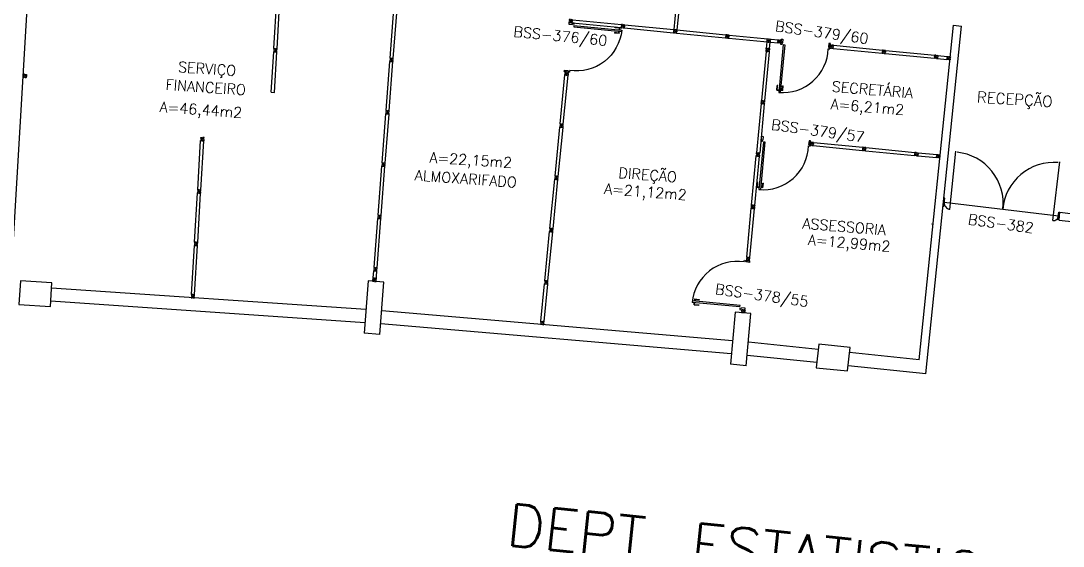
# Model space of a CAD drawing. Extents: x -152 to 150, y 325 to 437.
# Drawn here: x 25.26 to 45.13, y 406.67 to 416.68 of the extents above; entities that cross this region are included whole.
import ezdxf
from ezdxf.enums import TextEntityAlignment as Align

# ---------------------------------------------------------------- set-up
doc = ezdxf.new("R2010")
doc.units = 0
doc.header["$LTSCALE"] = 0.01
doc.header["$MEASUREMENT"] = 0
doc.header["$PDMODE"] = 98
doc.layers.get('0').update_dxf_attribs({"linetype": 'CONTINUOUS'})
doc.layers.get('DEFPOINTS').update_dxf_attribs({"linetype": 'CONTINUOUS'})
for name, color, linetype in [('ALV', 2, 'CONTINUOUS'), ('AREA', 2, 'CONTINUOUS'), ('DIV', 2, 'CONTINUOUS'), ('ESTR', 3, 'CONTINUOUS'), ('JANELA', 1, 'CONTINUOUS'), ('PISO', 1, 'CONTINUOUS'), ('TEXTO', 2, 'CONTINUOUS'), ('TEXTO-CENTRO-CUSTO', 2, 'CONTINUOUS'), ('TEXTO-ENDEREÇO', 2, 'CONTINUOUS'), ('USO', 2, 'CONTINUOUS')]:
    doc.layers.add(name, color=color, linetype=linetype)
doc.styles.add('1', font='romans.shx')
doc.styles.add('LEGENDA', font='romans.shx', dxfattribs={"height": 0.2})
doc.styles.add('UNB-100', font='simplex.shx', dxfattribs={"height": 3})
doc.styles.add('UNB-100-1', font='simplex.shx', dxfattribs={"height": 0.2})
doc.dimstyles.new('1-600', dxfattribs={"dimtxt": 1.1, "dimasz": 2.5, "dimexe": 2, "dimexo": 4, "dimgap": 0.2, "dimtad": 1, "dimdec": 0, "dimzin": 4, "dimdsep": 46, "dimlunit": 6, "dimtxsty": '1', "dimblk1": 'NONE', "dimblk2": 'NONE', "dimsah": 1, "dimcen": 0, "dimclrd": 2, "dimclre": 2, "dimclrt": 2, "dimadec": 0, "dimazin": 0, "dimtfac": 1, "dimtdec": 0, "dimtmove": 2, "dimatfit": 3, "dimldrblk": 'NONE', "dimfxl": 0, "dimtolj": 1, "dimtzin": 0, "dimarcsym": 0})

# ---------------------------------------------------------------- blocks, each defined once
blk = doc.blocks.new('DIVMT-SSC')
for p, q in [((0, 0.005), (0, -0.005)), ((0, -0.005), (0, 0.005)), ((-0.03, -0.03), (-0.03, -0.97)), ((0.006, -0.03), (-0.006, -0.03)), ((-0.005, 0), (0.005, 0)), ((0.005, 0), (-0.005, 0)), ((0.006, -0.02), (0.006, -0.03)), ((0.03, -0.03), (0.03, -0.97)), ((0.03, -0.97), (-0.03, -0.97)), ((-0.006, -0.98), (-0.006, -0.97)), ((-0.006, -0.98), (0.006, -0.98)), ((0.005, -0.97), (-0.005, -0.97)), ((0, -0.994), (0, -1.007)), ((0.006, -0.98), (0.006, -0.97)), ((0.006, -1.001), (-0.006, -1.001)), ((0, -1.02), (0, -1.021))]:
    blk.add_line(p, q)
blk.add_lwpolyline([(0.006, -0.02), (-0.006, -0.02), (0.006, -0.02), (0.006, -0.03), (0.03, -0.03), (0.03, -0.008), (0.02, -0.008), (0.02, 0.008), (0.03, 0.008), (0.03, 0.03), (0.006, 0.03), (0.006, 0.02), (-0.006, 0.02), (-0.006, 0.03), (-0.03, 0.03), (-0.03, 0.008), (-0.02, 0.008), (-0.02, -0.008), (-0.03, -0.008), (-0.03, -0.03), (-0.006, -0.03), (-0.006, -0.02), (-0.006, -0.03)])
blk = doc.blocks.new('A$C73356FFD')
at = {"layer": 'DIV'}
for p, q in [((0.025, 0.03), (0.035, 0.03)), ((0.035, 0.03), (0.025, 0.03)), ((0.03, 0.025), (0.03, 0.035)), ((0.03, 0.035), (0.03, 0.025))]:
    blk.add_line(p, q, dxfattribs=at)
blk.add_lwpolyline([(0.009, 0.036), (0, 0.036), (0, 0.06), (0.022, 0.06), (0.022, 0.05), (0.038, 0.05), (0.038, 0.06), (0.06, 0.06), (0.06, 0.036), (0.05, 0.036), (0.05, 0.024), (0.06, 0.024), (0.06, 0), (0.038, 0), (0.038, 0.01), (0.022, 0.01), (0.022, 0), (0, 0), (0, 0.024), (0.009, 0.024)], close=True, dxfattribs=at)
blk = doc.blocks.new('A$C2E1654F9')
at = {"linetype": 'Continuous'}
blk.add_blockref('A$C73356FFD', (0, 0), dxfattribs=at)
blk = doc.blocks.new('PDV2D-SSC')
for p, q in [((-0.148, 0.925), (-0.108, 0.925)), ((-0.148, 0.925), (-0.148, 0.835)), ((-0.138, 0.835), (-0.148, 0.835)), ((-0.138, 0.915), (-0.108, 0.915)), ((-0.138, 0.915), (-0.138, 0.835)), ((-0.106, 0.965), (-0.076, 0.965)), ((-0.106, 0.05), (-0.106, 0.965)), ((-0.076, 0.05), (-0.076, 0.965)), ((-0.034, 0.925), (-0.074, 0.925)), ((-0.044, 0.915), (-0.074, 0.915)), ((-0.044, 0.915), (-0.044, 0.835)), ((-0.044, 0.835), (-0.034, 0.835)), ((-0.034, 0.925), (-0.034, 0.835)), ((-0.95, 0.05), (-0.97, 0.05)), ((-0.97, 0.05), (-0.97, 0.035)), ((-0.97, 0.035), (-0.97, -0.035)), ((-0.95, 0.02), (-0.95, 0.05)), ((-0.95, 0.02), (-0.94, 0.02)), ((-0.94, -0.05), (-0.94, 0.02)), ((-0.076, 0.05), (-0.106, 0.05)), ((-0.051, 0.02), (-0.061, 0.02)), ((-0.061, -0.05), (-0.061, 0.02)), ((-0.051, 0.05), (-0.031, 0.05)), ((-0.051, 0.02), (-0.051, 0.05)), ((-0.031, 0.05), (-0.031, -0.05)), ((-0.97, -0.035), (-0.97, -0.05)), ((-0.97, -0.05), (-0.94, -0.05)), ((-0.031, -0.05), (-0.061, -0.05))]:
    blk.add_line(p, q)
at = {"color": 1}
blk.add_arc((-0.076, 0.1), 0.865, 90, 183.3214, dxfattribs=at)
blk = doc.blocks.new('MTT-SSC')
for p, q in [((-0.006, 0.03), (-0.03, 0.03)), ((-0.03, 0.008), (-0.03, 0.03)), ((-0.03, 0.008), (-0.02, 0.008)), ((-0.02, -0.008), (-0.02, 0.008)), ((-0.006, 0.0205), (-0.006, 0.03)), ((0.006, 0.0205), (-0.006, 0.0205)), ((0.0051, 0), (-0.0051, 0)), ((-0.0051, 0), (0.0051, 0)), ((0, -0.0051), (0, 0.0051)), ((0, 0.0051), (0, -0.0051)), ((0.006, 0.0205), (0.006, 0.03)), ((0.006, 0.03), (0.03, 0.03)), ((0.02, -0.008), (0.02, 0.008)), ((0.03, 0.008), (0.02, 0.008)), ((0.03, 0.008), (0.03, 0.03)), ((-0.03, -0.008), (-0.02, -0.008)), ((-0.03, -0.008), (-0.03, -0.03)), ((-0.03, -0.03), (-0.006, -0.03)), ((-0.03, -0.03), (-0.009, -0.03)), ((-0.009, -0.03), (-0.027, -0.03)), ((-0.006, -0.0205), (-0.006, -0.03)), ((-0.006, -0.0205), (-0.006, -0.03)), ((0.006, -0.0205), (-0.006, -0.0205)), ((-0.006, -0.0205), (0.006, -0.0205)), ((0.006, -0.0205), (0.006, -0.03)), ((0.006, -0.0205), (0.006, -0.03)), ((0.03, -0.03), (0.006, -0.03)), ((0.03, -0.008), (0.02, -0.008)), ((0.03, -0.008), (0.03, -0.03))]:
    blk.add_line(p, q)
blk = doc.blocks.new('A$C6E964958')
at = {"linetype": 'Continuous'}
blk.add_blockref('A$C73356FFD', (0, 0), dxfattribs=at)
blk = doc.blocks.new('A$C2A1C1759')
at = {"linetype": 'Continuous'}
blk.add_blockref('A$C73356FFD', (0, 0), dxfattribs=at)
blk = doc.blocks.new('A$C567F13A0')
at = {"linetype": 'Continuous'}
blk.add_blockref('A$C73356FFD', (0, 0), dxfattribs=at)
blk = doc.blocks.new('*D68')
at = {"layer": 'DEFPOINTS', "color": 0}
for p in [(-16.911, 434.96), (25.872, 428.073), (25.783, 426.576), (-100.778, 416.69), (-100.424, 415.233)]:
    blk.add_point(p, dxfattribs=at)
at = {"layer": 'TEXTO-CENTRO-CUSTO', "color": 2, "lineweight": -2}
for p, q in [((26.11, 432.066), (26.377, 436.527)), ((-101.723, 420.577), (-102.785, 424.95))]:
    blk.add_line(p, q, dxfattribs=at)
blk.add_arc((0.36, 0.497), 434.806, 86.58537, 103.65854, dxfattribs=at)
at = {"layer": 'TEXTO-CENTRO-CUSTO', "color": 2, "insert": (-38.525, 434.313), "char_height": 1.1, "attachment_point": 5, "rotation": 5.122, "style": '1'}
blk.add_mtext('\\A1;Física', dxfattribs=at)
blk = doc.blocks.new('_NONE')
at = {"color": 0, "linetype": 'ByBlock'}
blk.add_circle((0, 0), 0.25, dxfattribs=at)
blk = doc.blocks.new('PDV2E-SSC')
at = {"layer": 'DIV'}
for p, q in [((0.034, 0.925), (0.034, 0.835)), ((0.034, 0.925), (0.074, 0.925)), ((0.044, 0.835), (0.034, 0.835)), ((0.044, 0.915), (0.044, 0.835)), ((0.044, 0.915), (0.074, 0.915)), ((0.076, 0.05), (0.076, 0.965)), ((0.106, 0.965), (0.076, 0.965)), ((0.106, 0.05), (0.106, 0.965)), ((0.148, 0.925), (0.108, 0.925)), ((0.138, 0.915), (0.108, 0.915)), ((0.138, 0.915), (0.138, 0.835)), ((0.138, 0.835), (0.148, 0.835)), ((0.148, 0.925), (0.148, 0.835)), ((0.031, 0.05), (0.031, -0.05)), ((0.051, 0.05), (0.031, 0.05)), ((0.051, 0.02), (0.051, 0.05)), ((0.051, 0.02), (0.061, 0.02)), ((0.061, -0.05), (0.061, 0.02)), ((0.076, 0.05), (0.106, 0.05)), ((0.95, 0.02), (0.94, 0.02)), ((0.94, -0.05), (0.94, 0.02)), ((0.95, 0.02), (0.95, 0.05)), ((0.95, 0.05), (0.97, 0.05)), ((0.97, 0.05), (0.97, 0.035)), ((0.97, 0.035), (0.97, -0.035)), ((0.031, -0.05), (0.061, -0.05)), ((0.97, -0.05), (0.94, -0.05)), ((0.97, -0.035), (0.97, -0.05))]:
    blk.add_line(p, q, dxfattribs=at)
at = {"layer": 'DIV', "color": 1}
blk.add_arc((0.076, 0.1), 0.865, 356.6786, 90, dxfattribs=at)
blk = doc.blocks.new('porta 2')
at = {"layer": 'JANELA', "color": 3}
for p, q in [((42.976, 413.089), (43.09, 414.198)), ((44.936, 412.878), (45.071, 413.996))]:
    blk.add_line(p, q, dxfattribs=at)
at = {"layer": 'PISO'}
blk.add_line((42.868, 413.225), (45.044, 412.964), dxfattribs=at)
for centre, radius, start, end in [((43.015, 413.208), 0.975, 353.1443, 84.1467), ((44.954, 413.009), 0.975, 85.0088, 175.1492), ((42.988, 413.211), 0.121, 173.1443, 264.1467), ((44.948, 412.975), 0.0985, 263.1296, 354.1467)]:
    blk.add_arc(centre, radius, start, end, dxfattribs=at)

msp = doc.modelspace()

# ---------------------------------------------------------------- linework, layer by layer
at = {"layer": 'ALV'}
for p, q in [((25.1, 412.189), (25.57, 420.077)), ((42.39, 410.222), (43.044, 416.598)), ((42.514, 409.958), (43.193, 416.583)), ((43.044, 416.598), (43.193, 416.583)), ((45.055, 412.887), (45.073, 413.036)), ((45.056, 412.887), (45.073, 413.036)), ((45.073, 413.036), (45.073, 413.036)), ((45.073, 413.034), (50.05, 412.437)), ((45.055, 412.887), (45.056, 412.887)), ((45.056, 412.887), (49.883, 412.306)), ((31.838, 411.179), (25.843, 411.588)), ((31.821, 410.929), (25.828, 411.338)), ((38.826, 410.585), (32.145, 411.155)), ((38.805, 410.336), (32.124, 410.906)), ((40.463, 410.42), (39.132, 410.556)), ((40.437, 410.171), (39.107, 410.307)), ((42.39, 410.222), (41.06, 410.359)), ((42.514, 409.958), (41.034, 410.11))]:
    msp.add_line(p, q, dxfattribs=at)
for points in [[(25.822, 411.238), (25.849, 411.688), (25.25, 411.728), (25.223, 411.279), (25.822, 411.238)], [(41.024, 410.01), (41.07, 410.458), (40.473, 410.519), (40.427, 410.072)]]:
    msp.add_lwpolyline(points, close=True, dxfattribs=at)
at = {"layer": 'DIV'}
for p, q in [((39.474, 416.158), (39.487, 416.281)), ((39.487, 416.281), (39.546, 416.275)), ((39.511, 416.288), (39.51, 416.278)), ((39.523, 416.287), (39.511, 416.288)), ((39.511, 416.278), (39.521, 416.277)), ((39.523, 416.287), (39.522, 416.277)), ((39.526, 416.327), (39.526, 416.328)), ((39.534, 416.153), (39.546, 416.275)), ((30.035, 415.323), (30.081, 416.093)), ((30.081, 416.093), (30.141, 416.09)), ((30.095, 415.319), (30.141, 416.09)), ((30.106, 416.101), (30.105, 416.092)), ((30.118, 416.101), (30.106, 416.101)), ((30.106, 416.092), (30.116, 416.091)), ((30.107, 416.122), (30.119, 416.122)), ((30.112, 416.115), (30.113, 416.129)), ((30.114, 416.141), (30.114, 416.142)), ((30.118, 416.101), (30.117, 416.091)), ((39.51, 416.156), (39.498, 416.157)), ((39.53, 416.115), (39.528, 416.093)), ((42.68, 415.993), (42.678, 415.969)), ((42.69, 415.992), (42.68, 415.993)), ((42.682, 416.005), (42.684, 416.028)), ((42.691, 416.004), (42.682, 416.005)), ((42.706, 416.026), (42.684, 416.028)), ((42.691, 416.004), (42.69, 415.992)), ((42.7, 415.967), (42.701, 415.977)), ((42.717, 415.975), (42.701, 415.977)), ((42.706, 416.026), (42.705, 416.016)), ((42.721, 416.015), (42.705, 416.016)), ((42.716, 415.965), (42.717, 415.975)), ((42.722, 416.025), (42.721, 416.015)), ((42.722, 416.025), (42.744, 416.023)), ((42.732, 416), (42.731, 415.988)), ((42.731, 415.988), (42.732, 416)), ((42.731, 415.988), (42.74, 415.987)), ((42.731, 415.988), (42.74, 415.987)), ((42.732, 416), (42.741, 415.999)), ((42.732, 416), (42.741, 415.999)), ((42.744, 416.023), (42.738, 415.963)), ((42.738, 415.963), (42.74, 415.987)), ((42.74, 415.984), (42.738, 415.966)), ((42.738, 415.963), (42.74, 415.984)), ((42.741, 415.998), (42.74, 415.988)), ((42.744, 416.023), (42.741, 415.999)), ((42.744, 416.023), (42.923, 416.005)), ((42.923, 416.005), (42.917, 415.945)), ((42.92, 415.98), (42.919, 415.97)), ((42.93, 415.98), (42.92, 415.981)), ((42.929, 415.968), (42.93, 415.98)), ((42.7, 415.967), (42.678, 415.969)), ((42.716, 415.965), (42.738, 415.963)), ((42.738, 415.963), (42.917, 415.945)), ((42.929, 415.968), (42.919, 415.969)), ((25.316, 415.634), (25.315, 415.634)), ((25.342, 415.633), (25.329, 415.633)), ((25.335, 415.627), (25.336, 415.639)), ((25.357, 415.638), (25.356, 415.626)), ((25.356, 415.626), (25.366, 415.625)), ((25.357, 415.638), (25.366, 415.637)), ((25.364, 415.601), (25.368, 415.661)), ((25.366, 415.626), (25.366, 415.636)), ((30.035, 415.323), (30.095, 415.319)), ((42.303, 414.14), (42.301, 414.116)), ((42.323, 414.114), (42.301, 414.116)), ((42.313, 414.139), (42.303, 414.14)), ((42.304, 414.152), (42.307, 414.176)), ((42.314, 414.151), (42.304, 414.152)), ((42.329, 414.174), (42.307, 414.176)), ((42.314, 414.151), (42.313, 414.139)), ((42.323, 414.114), (42.324, 414.124)), ((42.34, 414.122), (42.324, 414.124)), ((42.329, 414.174), (42.328, 414.164)), ((42.344, 414.162), (42.328, 414.164)), ((42.329, 414.143), (42.339, 414.142)), ((42.339, 414.142), (42.329, 414.143)), ((42.333, 414.138), (42.334, 414.148)), ((42.334, 414.148), (42.333, 414.138)), ((42.339, 414.112), (42.34, 414.122)), ((42.339, 414.112), (42.361, 414.11)), ((42.345, 414.172), (42.344, 414.162)), ((42.345, 414.172), (42.366, 414.17)), ((42.354, 414.135), (42.355, 414.147)), ((42.355, 414.147), (42.354, 414.135)), ((42.354, 414.135), (42.363, 414.134)), ((42.354, 414.135), (42.363, 414.134)), ((42.355, 414.147), (42.364, 414.146)), ((42.355, 414.147), (42.364, 414.146)), ((42.366, 414.17), (42.361, 414.11)), ((42.361, 414.11), (42.363, 414.134)), ((42.361, 414.11), (42.363, 414.131)), ((42.363, 414.131), (42.361, 414.113)), ((42.361, 414.11), (42.719, 414.076)), ((42.364, 414.145), (42.363, 414.135)), ((42.366, 414.17), (42.364, 414.146)), ((42.366, 414.17), (42.725, 414.135)), ((42.725, 414.135), (42.719, 414.076)), ((42.723, 414.111), (42.722, 414.101)), ((42.731, 414.099), (42.722, 414.1)), ((42.732, 414.111), (42.723, 414.112)), ((42.731, 414.099), (42.732, 414.111)), ((42.746, 414.103), (42.759, 414.102)), ((42.627, 412.812), (42.625, 412.8)), ((42.645, 412.804), (42.646, 412.804)), ((31.974, 411.72), (31.989, 411.92)), ((31.989, 411.92), (32.049, 411.915)), ((32.014, 411.928), (32.013, 411.918)), ((32.026, 411.927), (32.014, 411.928)), ((32.014, 411.918), (32.024, 411.917)), ((32.015, 411.949), (32.028, 411.948)), ((32.021, 411.941), (32.022, 411.955)), ((32.023, 411.967), (32.023, 411.968)), ((32.026, 411.927), (32.025, 411.917)), ((32.034, 411.715), (32.049, 411.915)), ((32.011, 411.747), (32.001, 411.748)), ((32.001, 411.748), (32.011, 411.747)), ((32.002, 411.768), (32.002, 411.778)), ((32.002, 411.778), (32.014, 411.777)), ((32.006, 411.742), (32.006, 411.753)), ((32.006, 411.753), (32.006, 411.742)), ((35.175, 410.956), (35.245, 411.672)), ((35.235, 410.95), (35.305, 411.666)), ((35.245, 411.672), (35.305, 411.666)), ((35.27, 411.679), (35.269, 411.669)), ((35.282, 411.677), (35.27, 411.679)), ((35.27, 411.669), (35.28, 411.668)), ((35.28, 411.718), (35.28, 411.719)), ((35.282, 411.677), (35.281, 411.668)), ((35.172, 410.918), (35.17, 410.897)), ((35.193, 410.894), (35.17, 410.897)), ((35.172, 410.918), (35.182, 410.918)), ((35.173, 410.934), (35.175, 410.956)), ((35.173, 410.934), (35.183, 410.933)), ((35.175, 410.956), (35.199, 410.954)), ((35.175, 410.956), (35.235, 410.95)), ((35.183, 410.933), (35.182, 410.918)), ((35.194, 410.904), (35.193, 410.894)), ((35.194, 410.904), (35.206, 410.903)), ((35.197, 410.924), (35.207, 410.923)), ((35.207, 410.923), (35.197, 410.924)), ((35.198, 410.945), (35.199, 410.954)), ((35.198, 410.945), (35.199, 410.954)), ((35.198, 410.945), (35.21, 410.943)), ((35.21, 410.943), (35.198, 410.945)), ((35.2, 410.954), (35.21, 410.953)), ((35.203, 410.929), (35.202, 410.918)), ((35.202, 410.918), (35.203, 410.929)), ((35.206, 410.903), (35.205, 410.893)), ((35.205, 410.893), (35.229, 410.891)), ((35.21, 410.943), (35.211, 410.953)), ((35.21, 410.943), (35.211, 410.953)), ((35.235, 410.95), (35.211, 410.953)), ((35.214, 410.953), (35.232, 410.951)), ((35.235, 410.95), (35.214, 410.953)), ((35.223, 410.93), (35.221, 410.914)), ((35.231, 410.913), (35.221, 410.914)), ((35.233, 410.929), (35.223, 410.93)), ((35.231, 410.913), (35.229, 410.891)), ((35.233, 410.929), (35.235, 410.95))]:
    msp.add_line(p, q, dxfattribs=at)
msp.add_lwpolyline([(32.002, 411.768), (32.014, 411.768), (32.002, 411.768), (32.002, 411.778), (31.978, 411.78), (31.977, 411.758), (31.987, 411.757), (31.986, 411.741), (31.976, 411.742), (31.974, 411.72), (31.998, 411.718), (31.999, 411.728), (32.01, 411.727), (32.01, 411.717), (32.034, 411.715), (32.035, 411.737), (32.025, 411.738), (32.027, 411.754), (32.037, 411.753), (32.038, 411.775), (32.014, 411.777), (32.014, 411.768), (32.014, 411.777)], dxfattribs=at)
at = {"layer": 'ESTR'}
for p, q in [((31.884, 411.727), (31.808, 410.73)), ((32.183, 411.704), (31.884, 411.727)), ((32.107, 410.707), (32.183, 411.704)), ((38.881, 411.132), (38.788, 410.137)), ((39.18, 411.104), (38.881, 411.132)), ((39.087, 410.109), (39.18, 411.104)), ((32.107, 410.707), (31.808, 410.73)), ((39.087, 410.109), (38.788, 410.137))]:
    msp.add_line(p, q, dxfattribs=at)
at = {"layer": 'JANELA', "color": 3}
for p, q in [((42.857, 413.302), (42.839, 413.153)), ((42.857, 413.302), (42.857, 413.302)), ((42.877, 413.3), (42.857, 413.302)), ((42.859, 413.151), (42.877, 413.3)), ((42.842, 413.153), (42.839, 413.153)), ((42.839, 413.153), (42.859, 413.151)), ((45.035, 412.889), (45.053, 413.038)), ((45.053, 413.038), (45.073, 413.036)), ((45.055, 412.887), (45.035, 412.889))]:
    msp.add_line(p, q, dxfattribs=at)

# ---------------------------------------------------------------- block references
msp.add_blockref('porta 2', (0, 0))
at = {"layer": 'DIV'}
for name, p, rotation in [('DIVMT-SSC', (37.833, 417.478), 354.4175560976935), ('DIVMT-SSC', (30.113, 416.121), 176.5857349920084), ('DIVMT-SSC', (32.328, 415.937), 175.6097560975697), ('DIVMT-SSC', (35.744, 416.677), 84.41755609757095), ('DIVMT-SSC', (36.739, 416.579), 84.41755609757095), ('DIVMT-SSC', (37.735, 416.482), 84.41755609757095), ('DIVMT-SSC', (38.73, 416.385), 84.41755609757095), ('A$C567F13A0', (39.487, 416.281), 354.6341463416242), ('PDV2D-SSC', (39.724, 416.287), 174.716493330765), ('A$C2E1654F9', (39.692, 416.261), 354.4175560975565), ('DIVMT-SSC', (40.72, 416.19), 84.41755609757095), ('DIVMT-SSC', (41.716, 416.093), 84.41755609757095), ('A$C6E964958', (42.923, 416.005), 264.4175560975726), ('DIVMT-SSC', (32.251, 414.94), 175.6097560975697), ('MTT-SSC', (25.335, 415.633), 86.58573499200756), ('DIVMT-SSC', (35.57, 414.684), 174.4175560978874), ('A$C2A1C1759', (35.634, 415.653), 354.4175560976882), ('DIVMT-SSC', (32.175, 413.942), 175.6097560975697), ('DIVMT-SSC', (35.473, 413.689), 174.4175560978874), ('DIVMT-SSC', (28.66, 413.43), 176.5857349920084), ('MTT-SSC', (28.72, 414.429), 176.5857349920084), ('PDV2D-SSC', (39.347, 414.435), 174.716493330765), ('DIVMT-SSC', (40.343, 414.338), 84.41755609757095), ('DIVMT-SSC', (41.338, 414.24), 84.41755609757095), ('DIVMT-SSC', (39.221, 413.139), 174.6341560975688), ('MTT-SSC', (39.314, 414.135), 174.6341560975688), ('A$C6E964958', (42.725, 414.135), 264.4175560975726), ('DIVMT-SSC', (32.098, 412.945), 175.6097560975697), ('DIVMT-SSC', (35.375, 412.694), 174.4175560978874), ('DIVMT-SSC', (28.6, 412.432), 176.5857349920084), ('DIVMT-SSC', (39.127, 412.143), 174.6341560975688), ('A$C2E1654F9', (39.188, 413.111), 355.6097560975501), ('DIVMT-SSC', (32.021, 411.948), 175.6097560975697), ('DIVMT-SSC', (35.278, 411.698), 174.4175560978874), ('DIVMT-SSC', (28.541, 411.434), 176.5857349920084), ('PDV2E-SSC', (39.014, 411.149), 84.6341463413662), ('A$C567F13A0', (39.002, 411.121), 354.6341463414754)]:
    msp.add_blockref(name, p, dxfattribs=dict(at, rotation=rotation))
at = {"layer": 'DIV', "xscale": -1}
for name, p, rotation in [('PDV2D-SSC', (35.764, 416.676), 264.4175561210928), ('DIVMT-SSC', (39.501, 416.127), 354.6341560975295), ('DIVMT-SSC', (39.408, 415.131), 354.6341560973758)]:
    msp.add_blockref(name, p, dxfattribs=dict(at, rotation=rotation))

# ---------------------------------------------------------------- texts
at = {"layer": 'AREA', "style": 'UNB-100'}
for s, p in [('A=6,21m2', (41.393, 414.944)), ('A=12,99m2', (41.047, 412.349))]:
    msp.add_text(s, height=0.2, rotation=355.261, dxfattribs=at).set_placement(p, align=Align.CENTER)
for s, rotation, p in [('A=46,44m2', 355.8676, (27.899, 414.946)), ('A=22,15m2', 356.1556, (33.046, 413.983)), ('A=21,12m2', 355.6085, (36.376, 413.386))]:
    msp.add_text(s, height=0.2, rotation=rotation, dxfattribs=at).set_placement(p)
at = {"layer": 'TEXTO', "style": 'UNB-100'}
for s, rotation, p in [('SERVIÇO ', 356.1556, (28.253, 415.706)), ('FINANCEIRO', 356.1556, (28.012, 415.369)), ('ALMOXARIFADO', 355.8676, (32.766, 413.644)), ('DIREÇÃO', 355.6085, (36.649, 413.69))]:
    msp.add_text(s, height=0.2, rotation=rotation, dxfattribs=at).set_placement(p)
for s, height, rotation, p in [('SECRETÁRIA', 0.2, 355.261, (41.489, 415.27)), ('RECEPÇÃO', 0.2075, 356.4037, (44.205, 415.084)), ('ASSESSORIA', 0.2, 355.261, (40.951, 412.661))]:
    msp.add_text(s, height=height, rotation=rotation, dxfattribs=at).set_placement(p, align=Align.CENTER)
at = {"layer": 'TEXTO-ENDEREÇO', "style": 'UNB-100-1'}
for s, rotation, p in [('BSS-376/60', 354.332, (35.538, 416.293)), ('BSS-379/60', 352.0692, (40.519, 416.364)), ('BSS-379/57', 352.0692, (40.445, 414.488)), ('BSS-382', 352.0692, (43.934, 412.72)), ('BSS-378/55', 352.0692, (39.375, 411.354))]:
    msp.add_text(s, height=0.2, rotation=rotation, dxfattribs=at).set_placement(p, align=Align.CENTER)
at = {"layer": 'USO', "style": 'LEGENDA'}
msp.add_text('DEPT. ESTATISTICA -MOD. 15', height=0.8, rotation=354.0249, dxfattribs=at).set_placement((42.305, 405.875), align=Align.CENTER)

# ---------------------------------------------------------------- dimensions: what is measured, and where the dimension line sits
at = {"layer": 'TEXTO-CENTRO-CUSTO'}
dim = msp.add_angular_dim_2l(base=(-16.911, 434.96), line1=((-100.778, 416.69), (-100.424, 415.233)), line2=((25.872, 428.073), (25.783, 426.576)), text='Física', dimstyle='1-600', override={"dimazin": 1}, dxfattribs=at)
dim.commit()
dim.dimension.update_dxf_attribs({"geometry": '*D68', "text_midpoint": (-38.525, 434.313)})

doc.saveas('drawing.dxf')
